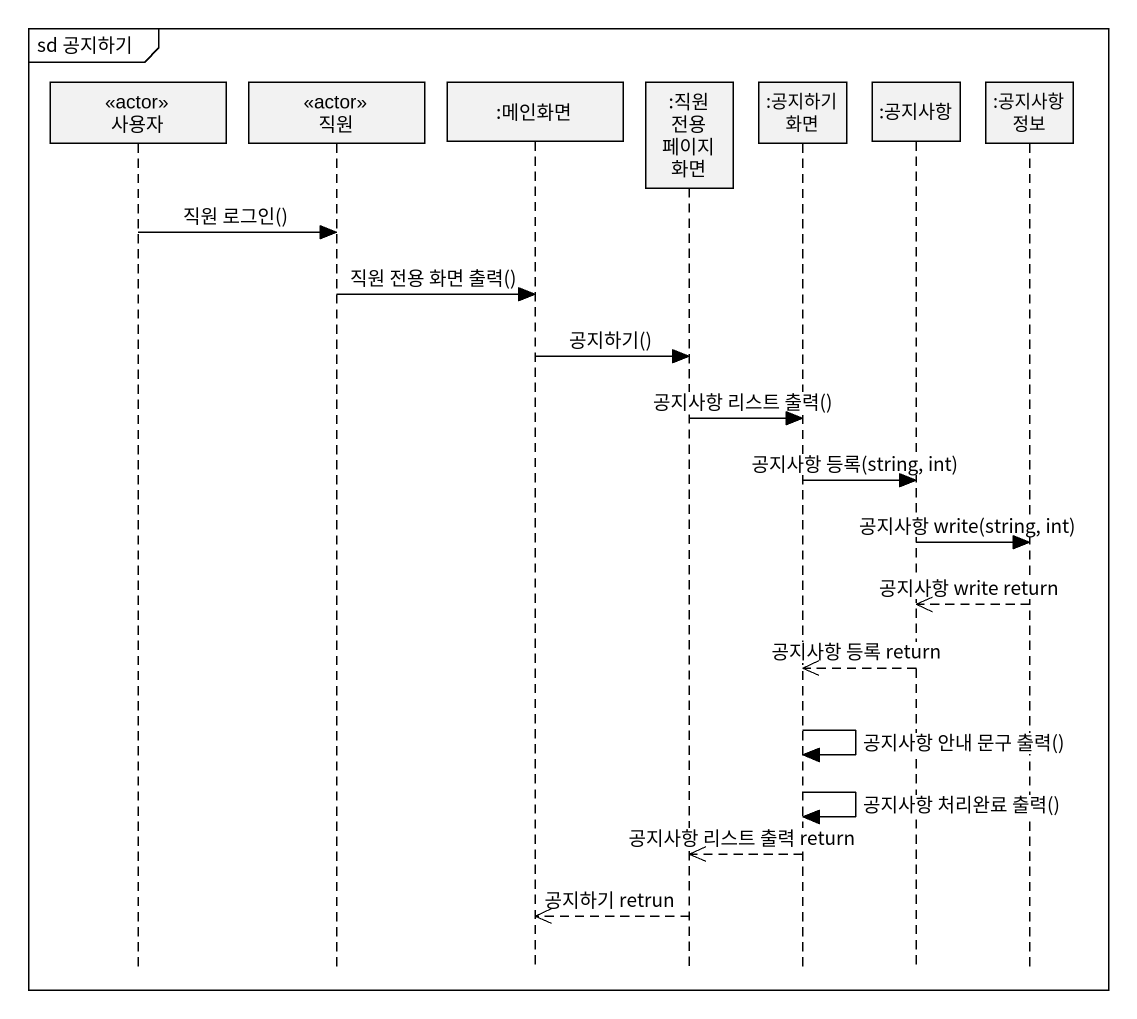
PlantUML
@startuml
mainframe sd 공지하기
hide footbox
participant 사용자 <<actor>>
participant 직원 <<actor>>
participant ":메인화면" as 메인화면
participant ":직원 전용 페이지 화면" as 직원_전용_페이지_화면
participant ":공지하기 화면" as 공지하기_화면
participant ":공지사항" as 공지사항
participant ":공지사항 정보" as 공지사항_정보

사용자 -> 직원 : 직원 로그인()
직원 -> 메인화면 : 직원 전용 화면 출력()
메인화면 -> 직원_전용_페이지_화면 : 공지하기()
직원_전용_페이지_화면 -> 공지하기_화면 : 공지사항 리스트 출력()
공지하기_화면 -> 공지사항 : 공지사항 등록(string, int)
공지사항 -> 공지사항_정보 : 공지사항 write(string, int)
공지사항_정보 -->> 공지사항 : 공지사항 write return
공지사항 -->> 공지하기_화면 : 공지사항 등록 return
공지하기_화면 -> 공지하기_화면 : 공지사항 안내 문구 출력()
공지하기_화면 -> 공지하기_화면 : 공지사항 처리완료 출력()
공지하기_화면 -->> 직원_전용_페이지_화면 : 공지사항 리스트 출력 return
직원_전용_페이지_화면 -->> 메인화면 : 공지하기 retrun
@enduml
